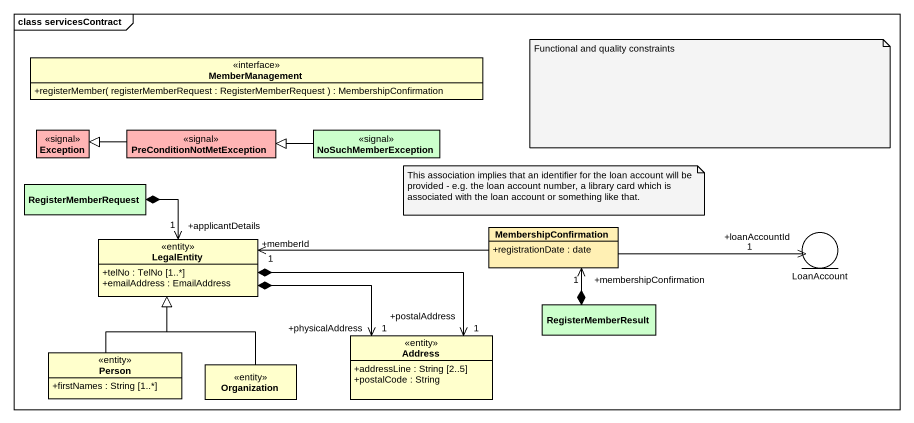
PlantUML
@startuml
mainframe class servicesContract
allowmixing
hide circle
hide empty members
skinparam classAttributeIconSize 0
interface MemberManagement {
  +registerMember( registerMemberRequest : RegisterMemberRequest ) : MembershipConfirmation
}
class "Exception" as Exception_ <<signal>> #FFB4B4
class PreConditionNotMetException <<signal>> #FFB4B4
class NoSuchMemberException <<signal>> #CCFFCC
class RegisterMemberRequest #CCFFCC
class MembershipConfirmation #FFF0B4 {
  +registrationDate : date
}
class LegalEntity <<entity>> {
  +telNo : TelNo [1..*]
  +emailAddress : EmailAddress
}
entity LoanAccount
class RegisterMemberResult #CCFFCC
class Address <<entity>> {
  +addressLine : String [2..5]
  +postalCode : String
}
class "Person" as Person_ <<entity>> {
  +firstNames : String [1..*]
}
class Organization <<entity>>
PreConditionNotMetException -left-|> Exception_
NoSuchMemberException -left-|> PreConditionNotMetException
RegisterMemberRequest *--> "1\n+applicantDetails" LegalEntity
MembershipConfirmation -left-> "1\n+memberId" LegalEntity
MembershipConfirmation -right-> "1\n+loanAccountId" LoanAccount
LegalEntity *-right-> "+postalAddress\n1" Address
LegalEntity *-right-> "+physicalAddress\n1" Address
RegisterMemberResult *-up-> "1\n+membershipConfirmation" MembershipConfirmation
Person_ -up-|> LegalEntity
Organization -up-|> LegalEntity
note as N1
  Functional and quality constraints
end note
note as N2
  This association implies that an identifier for the loan account will be provided - e.g. the loan account number, a library card which is associated with the loan account or something like that.
end note
@enduml
